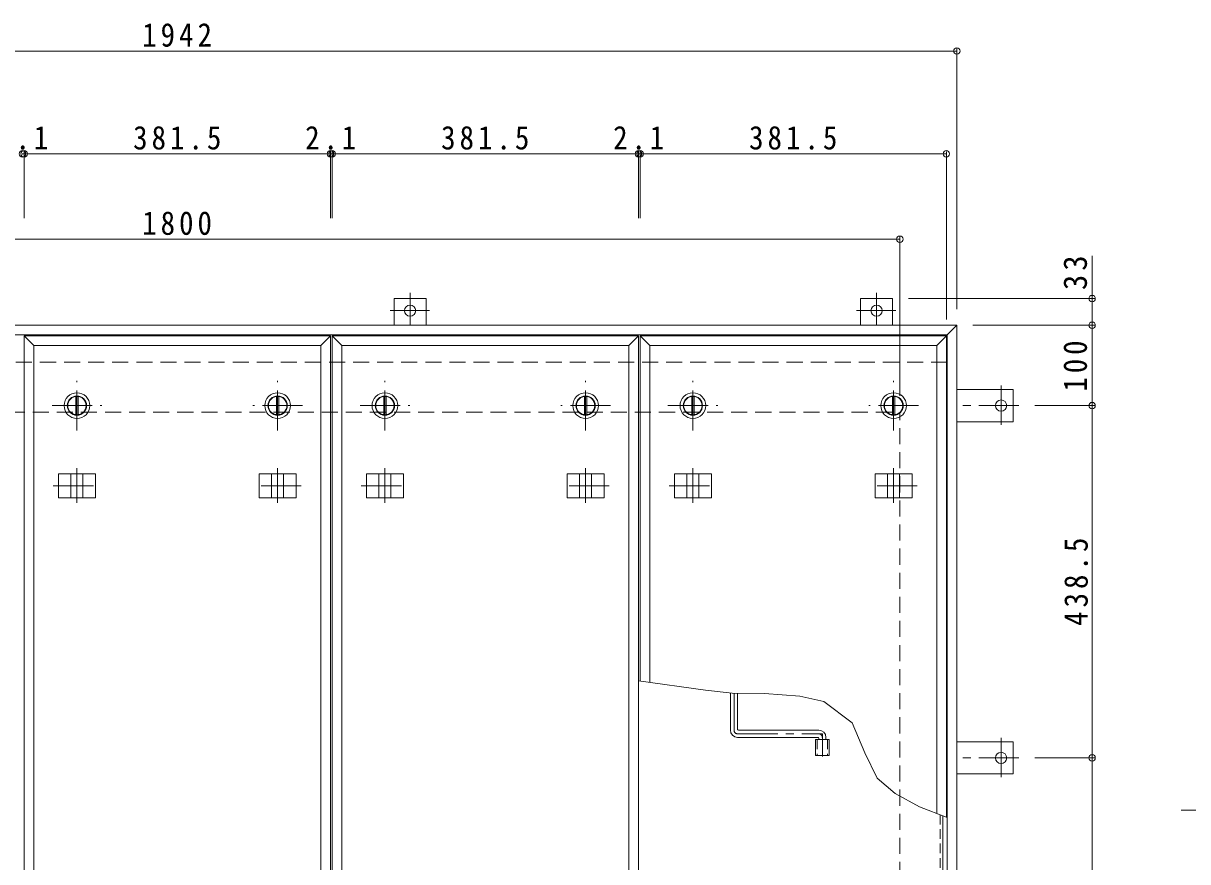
# Model space of a CAD drawing. Units: millimetres at full size, sheet at 1:10. Extents: x -2673 to 2783, y -1962 to 1837.
# Drawn here: x -1587 to -137, y 794 to 1837 of the extents above; entities that cross this region are included whole.
import ezdxf

# ---------------------------------------------------------------- set-up
doc = ezdxf.new("R2010")
doc.units = ezdxf.units.MM
doc.header["$LTSCALE"] = 10
doc.header["$PDMODE"] = 32
doc.header["$PDSIZE"] = 8
for name, pattern in [('CHAIN1', [8, 5, -1, 1, -1]), ('DASHED1', [1.8, 1.2, -0.6]), ('DASHED2', [3, 2, -1])]:
    doc.linetypes.add(name, pattern=pattern)
for name, color, linetype, lineweight in [('0-1_躯体', 2, 'DASHED2', 9), ('0-2_仕上', 3, 'Continuous', 9), ('0-3_建具', 4, 'Continuous', 9), ('0-5_寸法', 4, 'Continuous', 9), ('0-6_ハッチ', 6, 'Continuous', 9), ('0-A', 3, 'CHAIN1', 9), ('0-C', 2, 'Continuous', 9), ('0-E', 3, 'Continuous', 9), ('0-F', 7, 'Continuous', 9), ('D-5', 7, 'Continuous', 9)]:
    doc.layers.add(name, color=color, linetype=linetype, lineweight=lineweight)
doc.styles.add('ＭＳ ゴシック', font='')
doc.styles.get('ＭＳ ゴシック').set_extended_font_data('MS Gothic')

msp = doc.modelspace()

# ---------------------------------------------------------------- linework, layer by layer
at = {"layer": '0-1_躯体'}
for p, q in [((-436.56, 1415.62), (-2354.56, 1415.62)), ((-2295.56, 1353.62), (-495.56, 1353.62)), ((-495.56, 53.62), (-495.56, 1353.62))]:
    msp.add_line(p, q, dxfattribs=at)
at = {"layer": '0-2_仕上'}
for p, q in [((-1574.31, 1436.62), (-1586.31, 1448.62)), ((-1586.31, 1448.62), (-1204.81, 1448.62)), ((-1586.31, -41.38), (-1586.31, 1448.62)), ((-1574.31, 1436.62), (-1216.81, 1436.62)), ((-1574.31, -29.38), (-1574.31, 1436.62)), ((-1216.81, 1436.62), (-1204.81, 1448.62)), ((-1216.81, 1436.62), (-1216.81, -29.38)), ((-1204.81, 1448.62), (-1204.81, -41.38)), ((-1190.69, 1436.62), (-1202.69, 1448.62)), ((-1202.69, 1448.62), (-821.19, 1448.62)), ((-1202.69, -41.38), (-1202.69, 1448.62)), ((-1190.69, 1436.62), (-833.19, 1436.62)), ((-1190.69, -29.38), (-1190.69, 1436.62)), ((-833.19, 1436.62), (-821.19, 1448.62)), ((-833.19, 1436.62), (-833.19, -29.38)), ((-821.19, 1448.62), (-821.19, -41.38)), ((-807.06, 1436.62), (-819.06, 1448.62)), ((-819.06, 1448.62), (-437.56, 1448.62)), ((-819.06, 1018.58), (-819.06, 1448.62)), ((-807.06, 1436.62), (-449.56, 1436.62)), ((-807.06, 1016.91), (-807.06, 1436.62)), ((-449.56, 1436.62), (-437.56, 1448.62)), ((-449.56, 1436.62), (-449.56, 854.04)), ((-437.56, 1448.62), (-437.56, 849.39)), ((-600.71, 946.12), (-600.71, 926.12)), ((-600.71, 946.12), (-583.41, 946.12)), ((-583.41, 946.12), (-583.41, 926.12)), ((-600.71, 926.12), (-583.41, 926.12))]:
    msp.add_line(p, q, dxfattribs=at)
at = {"layer": '0-2_仕上', "linetype": 'DASHED1'}
for p, q in [((-598.41, 946.12), (-598.41, 926.12)), ((-585.71, 946.12), (-585.71, 926.12))]:
    msp.add_line(p, q, dxfattribs=at)
at = {"layer": '0-3_建具', "color": 2}
for p, q in [((-424.56, 1461.62), (-2366.56, 1461.62)), ((-424.56, 1461.62), (-436.56, 1449.62)), ((-424.56, -54.38), (-424.56, 1461.62)), ((-436.56, 1449.62), (-2354.56, 1449.62)), ((-436.56, -42.38), (-436.56, 1449.62))]:
    msp.add_line(p, q, dxfattribs=at)
at = {"layer": '0-3_建具'}
for p, q in [((-1543.65, 1276.62), (-1497.47, 1276.62)), ((-1543.65, 1276.62), (-1543.65, 1246.62)), ((-1528.06, 1276.62), (-1528.06, 1246.62)), ((-1513.06, 1276.62), (-1513.06, 1246.62)), ((-1497.47, 1276.62), (-1497.47, 1246.62)), ((-1247.47, 1276.62), (-1293.65, 1276.62)), ((-1293.65, 1276.62), (-1293.65, 1246.62)), ((-1278.06, 1276.62), (-1278.06, 1246.62)), ((-1263.06, 1276.62), (-1263.06, 1246.62)), ((-1247.47, 1276.62), (-1247.47, 1246.62)), ((-1160.02, 1276.62), (-1113.85, 1276.62)), ((-1160.02, 1276.62), (-1160.02, 1246.62)), ((-1144.44, 1276.62), (-1144.44, 1246.62)), ((-1129.44, 1276.62), (-1129.44, 1246.62)), ((-1113.85, 1276.62), (-1113.85, 1246.62)), ((-863.85, 1276.62), (-910.02, 1276.62)), ((-910.02, 1276.62), (-910.02, 1246.62)), ((-894.44, 1276.62), (-894.44, 1246.62)), ((-879.44, 1276.62), (-879.44, 1246.62)), ((-863.85, 1276.62), (-863.85, 1246.62)), ((-776.4, 1276.62), (-730.22, 1276.62)), ((-776.4, 1276.62), (-776.4, 1246.62)), ((-760.81, 1276.62), (-760.81, 1246.62)), ((-745.81, 1276.62), (-745.81, 1246.62)), ((-730.22, 1276.62), (-730.22, 1246.62)), ((-480.22, 1276.62), (-526.4, 1276.62)), ((-526.4, 1276.62), (-526.4, 1246.62)), ((-510.81, 1276.62), (-510.81, 1246.62)), ((-495.81, 1276.62), (-495.81, 1246.62)), ((-480.22, 1276.62), (-480.22, 1246.62)), ((-1543.65, 1246.62), (-1497.47, 1246.62)), ((-1247.47, 1246.62), (-1293.65, 1246.62)), ((-1160.02, 1246.62), (-1113.85, 1246.62)), ((-863.85, 1246.62), (-910.02, 1246.62)), ((-776.4, 1246.62), (-730.22, 1246.62)), ((-480.22, 1246.62), (-526.4, 1246.62))]:
    msp.add_line(p, q, dxfattribs=at)
at = {"layer": '0-3_建具', "linetype": 'CHAIN1'}
for p, q in [((-1520.56, 1283.74), (-1520.56, 1240.5)), ((-1270.56, 1283.74), (-1270.56, 1240.5)), ((-1136.94, 1283.74), (-1136.94, 1240.5)), ((-886.94, 1283.74), (-886.94, 1240.5)), ((-753.31, 1283.74), (-753.31, 1240.5)), ((-503.31, 1283.74), (-503.31, 1240.5)), ((-1549.97, 1261.62), (-1491.15, 1261.62)), ((-1241.15, 1261.62), (-1299.97, 1261.62)), ((-1166.35, 1261.62), (-1107.53, 1261.62)), ((-857.53, 1261.62), (-916.35, 1261.62)), ((-782.72, 1261.62), (-723.9, 1261.62)), ((-473.9, 1261.62), (-532.72, 1261.62))]:
    msp.add_line(p, q, dxfattribs=at)
at = {"layer": '0-5_寸法', "color": 7}
msp.add_line((-256.04, 1494.82), (-256.04, 1547.98), dxfattribs=at)
msp.add_lwpolyline([(-436.56, 849), (-471.1, 862.38), (-501.34, 878.8), (-523.91, 898.04), (-539.26, 929.49), (-555.08, 966.95), (-590.04, 993.17), (-620.01, 999.83), (-664.13, 1003.16), (-704.5, 1003.57), (-737.8, 1007.32), (-821.19, 1018.87)], dxfattribs=at)
at = {"layer": '0-6_ハッチ'}
for p, q in [((-706.56, 1003.81), (-706.56, 957.62)), ((-697.56, 1003.5), (-697.56, 958.62)), ((-696.56, 957.62), (-596.56, 957.62)), ((-597.56, 948.62), (-697.56, 948.62)), ((-596.56, 947.62), (-596.56, 946.12)), ((-587.56, 948.62), (-587.56, 946.12))]:
    msp.add_line(p, q, dxfattribs=at)
at = {"layer": '0-6_ハッチ', "linetype": 'CHAIN1'}
for p, q in [((-702.06, 1003.55), (-702.06, 957.63)), ((-697.55, 953.12), (-592.06, 953.12)), ((-592.06, 924.74), (-592.06, 953.12))]:
    msp.add_line(p, q, dxfattribs=at)
at = {"layer": '0-6_ハッチ'}
for centre, radius, start, end in [((-697.56, 957.62), 9, 180, 270), ((-696.56, 958.62), 1, 180, 270), ((-596.56, 948.62), 9, 0, 90), ((-597.56, 947.62), 1, 0, 90)]:
    msp.add_arc(centre, radius, start, end, dxfattribs=at)
at = {"layer": '0-6_ハッチ', "linetype": 'CHAIN1'}
for centre, radius, start, end in [((-697.55, 957.63), 4.51, 180, 270), ((-596.56, 948.62), 4.5, 360, 89.70431)]:
    msp.add_arc(centre, radius, start, end, dxfattribs=at)
at = {"layer": '0-A', "linetype": 'DASHED1'}
msp.add_line((-445.26, 852.37), (-445.26, 3.32), dxfattribs=at)
at = {"layer": '0-A', "linetype": 'Continuous'}
msp.add_line((-442.06, 0.12), (-442.06, 851.13), dxfattribs=at)
at = {"layer": '0-C', "linetype": 'CHAIN1'}
for p, q in [((-1520.56, 1330.62), (-1520.56, 1392.62)), ((-1270.56, 1330.62), (-1270.56, 1392.62)), ((-1136.94, 1330.62), (-1136.94, 1392.62)), ((-886.94, 1330.62), (-886.94, 1392.62)), ((-753.31, 1330.62), (-753.31, 1392.62)), ((-503.31, 1330.62), (-503.31, 1392.62)), ((-1551.56, 1361.62), (-1489.56, 1361.62)), ((-1239.56, 1361.62), (-1301.56, 1361.62)), ((-1167.94, 1361.62), (-1105.94, 1361.62)), ((-855.94, 1361.62), (-917.94, 1361.62)), ((-784.31, 1361.62), (-722.31, 1361.62)), ((-472.31, 1361.62), (-534.31, 1361.62))]:
    msp.add_line(p, q, dxfattribs=at)
at = {"layer": '0-C'}
for p, q in [((-1522.06, 1373.02), (-1522.06, 1350.22)), ((-1519.06, 1373.02), (-1519.06, 1350.22)), ((-1272.06, 1373.02), (-1272.06, 1350.22)), ((-1269.06, 1373.02), (-1269.06, 1350.22)), ((-1138.44, 1373.02), (-1138.44, 1350.22)), ((-1135.44, 1373.02), (-1135.44, 1350.22)), ((-888.44, 1373.02), (-888.44, 1350.22)), ((-885.44, 1373.02), (-885.44, 1350.22)), ((-754.81, 1373.02), (-754.81, 1350.22)), ((-751.81, 1373.02), (-751.81, 1350.22)), ((-504.81, 1373.02), (-504.81, 1350.22)), ((-501.81, 1373.02), (-501.81, 1350.22))]:
    msp.add_line(p, q, dxfattribs=at)
for centre, radius in [((-1520.56, 1361.62), 16), ((-1520.56, 1361.62), 12), ((-1520.56, 1361.62), 11.5), ((-1270.56, 1361.62), 16), ((-1270.56, 1361.62), 12), ((-1270.56, 1361.62), 11.5), ((-1136.94, 1361.62), 16), ((-1136.94, 1361.62), 12), ((-1136.94, 1361.62), 11.5), ((-886.94, 1361.62), 16), ((-886.94, 1361.62), 12), ((-886.94, 1361.62), 11.5), ((-753.31, 1361.62), 16), ((-753.31, 1361.62), 12), ((-753.31, 1361.62), 11.5), ((-503.31, 1361.62), 16), ((-503.31, 1361.62), 12), ((-503.31, 1361.62), 11.5)]:
    msp.add_circle(centre, radius, dxfattribs=at)
at = {"layer": '0-E'}
for p, q in [((-1125.56, 1494.82), (-1085.56, 1494.82)), ((-1125.56, 1461.62), (-1125.56, 1494.82)), ((-1085.56, 1461.62), (-1085.56, 1494.82)), ((-544.56, 1494.82), (-504.56, 1494.82)), ((-544.56, 1461.62), (-544.56, 1494.82)), ((-504.56, 1461.62), (-504.56, 1494.82)), ((-424.56, 1381.62), (-354.36, 1381.62)), ((-354.36, 1381.62), (-354.36, 1341.62)), ((-424.56, 1341.62), (-354.36, 1341.62)), ((-424.56, 943.12), (-354.36, 943.12)), ((-354.36, 943.12), (-354.36, 903.12)), ((-424.56, 903.12), (-354.36, 903.12))]:
    msp.add_line(p, q, dxfattribs=at)
at = {"layer": '0-E', "linetype": 'CHAIN1'}
for p, q in [((-1105.56, 1501.98), (-1105.56, 1461.82)), ((-524.56, 1501.98), (-524.56, 1461.82)), ((-1130.4, 1479.82), (-1081.51, 1479.82)), ((-549.4, 1479.82), (-500.51, 1479.82)), ((-369.36, 1386.46), (-369.36, 1337.57)), ((-347.2, 1361.62), (-424.56, 1361.62)), ((-369.36, 947.96), (-369.36, 899.07)), ((-347.2, 923.12), (-424.56, 923.12))]:
    msp.add_line(p, q, dxfattribs=at)
at = {"layer": '0-E'}
for centre in [(-1105.56, 1479.82), (-524.56, 1479.82), (-369.36, 1361.62), (-369.36, 923.12)]:
    msp.add_circle(centre, 7, dxfattribs=at)
at = {"layer": '0-F'}
for p, q in [((-2366.56, 1803.01), (-424.56, 1803.01)), ((-424.56, 1806.01), (-424.56, 1481.62)), ((-1588.44, 1675.02), (-1586.31, 1675.02)), ((-1586.31, 1678.02), (-1586.31, 1594.92)), ((-1586.31, 1675.02), (-1204.81, 1675.02)), ((-1204.81, 1678.02), (-1204.81, 1594.92)), ((-1204.81, 1675.02), (-1202.69, 1675.02)), ((-1202.69, 1678.02), (-1202.69, 1594.92)), ((-1202.69, 1675.02), (-821.19, 1675.02)), ((-821.19, 1678.02), (-821.19, 1594.92)), ((-821.19, 1675.02), (-819.06, 1675.02)), ((-819.06, 1678.02), (-819.06, 1594.92)), ((-819.06, 1675.02), (-437.56, 1675.02)), ((-437.56, 1678.02), (-437.56, 1468.62)), ((-2295.56, 1568.74), (-495.56, 1568.74)), ((-495.56, 1571.74), (-495.56, 1373.62)), ((-253.04, 1494.82), (-484.56, 1494.82)), ((-256.04, 1461.62), (-256.04, 1494.82)), ((-253.04, 1461.62), (-404.56, 1461.62)), ((-256.04, 1461.62), (-256.04, 1361.62)), ((-253.04, 1361.62), (-327.2, 1361.62)), ((-256.04, 923.12), (-256.04, 1361.62)), ((-253.04, 923.12), (-327.2, 923.12)), ((-256.04, 484.12), (-256.04, 923.12))]:
    msp.add_line(p, q, dxfattribs=at)
for p in [(-424.56, 1803.01), (-1588.44, 1675.02), (-1586.31, 1675.02), (-1204.81, 1675.02), (-1202.69, 1675.02), (-821.19, 1675.02), (-819.06, 1675.02), (-437.56, 1675.02), (-495.56, 1568.74), (-256.04, 1494.82), (-256.04, 1461.62), (-256.04, 1361.62), (-256.04, 923.12)]:
    msp.add_point(p, dxfattribs=at)
at = {"layer": 'D-5'}
msp.add_lwpolyline([(-145.04, 858.11), (271.95, 858.11), (418.92, 1112.68), (409.36, 1089.58)], dxfattribs=at)

# ---------------------------------------------------------------- texts
at = {"layer": '0-F', "color": 2, "char_height": 29.33, "attachment_point": 7, "style": 'ＭＳ ゴシック'}
for s, insert in [('\\T1.28;\\W0.9;1942', (-1439.31, 1808.01)), ('\\T1.27;\\W0.9;2.1', (-1619.87, 1680.02)), ('\\T1.28;\\W0.9;381.5', (-1450.56, 1680.02)), ('\\T1.27;\\W0.9;2.1', (-1236.25, 1680.02)), ('\\T1.28;\\W0.9;381.5', (-1066.94, 1680.02)), ('\\T1.27;\\W0.9;2.1', (-852.62, 1680.02)), ('\\T1.28;\\W0.9;381.5', (-683.31, 1680.02)), ('\\T1.28;\\W0.9;1800', (-1439.31, 1573.74))]:
    msp.add_mtext(s, dxfattribs=dict(at, insert=insert))
at = {"layer": '0-F', "color": 2, "char_height": 29.33, "attachment_point": 7, "rotation": 90, "style": 'ＭＳ ゴシック'}
for s, insert in [('\\T1.27;\\W0.95;33', (-262.04, 1505.48)), ('\\T1.27;\\W0.9;100', (-262.04, 1379.12)), ('\\T1.28;\\W0.9;438.5', (-261.04, 1087.37))]:
    msp.add_mtext(s, dxfattribs=dict(at, insert=insert))

doc.saveas('drawing.dxf')
